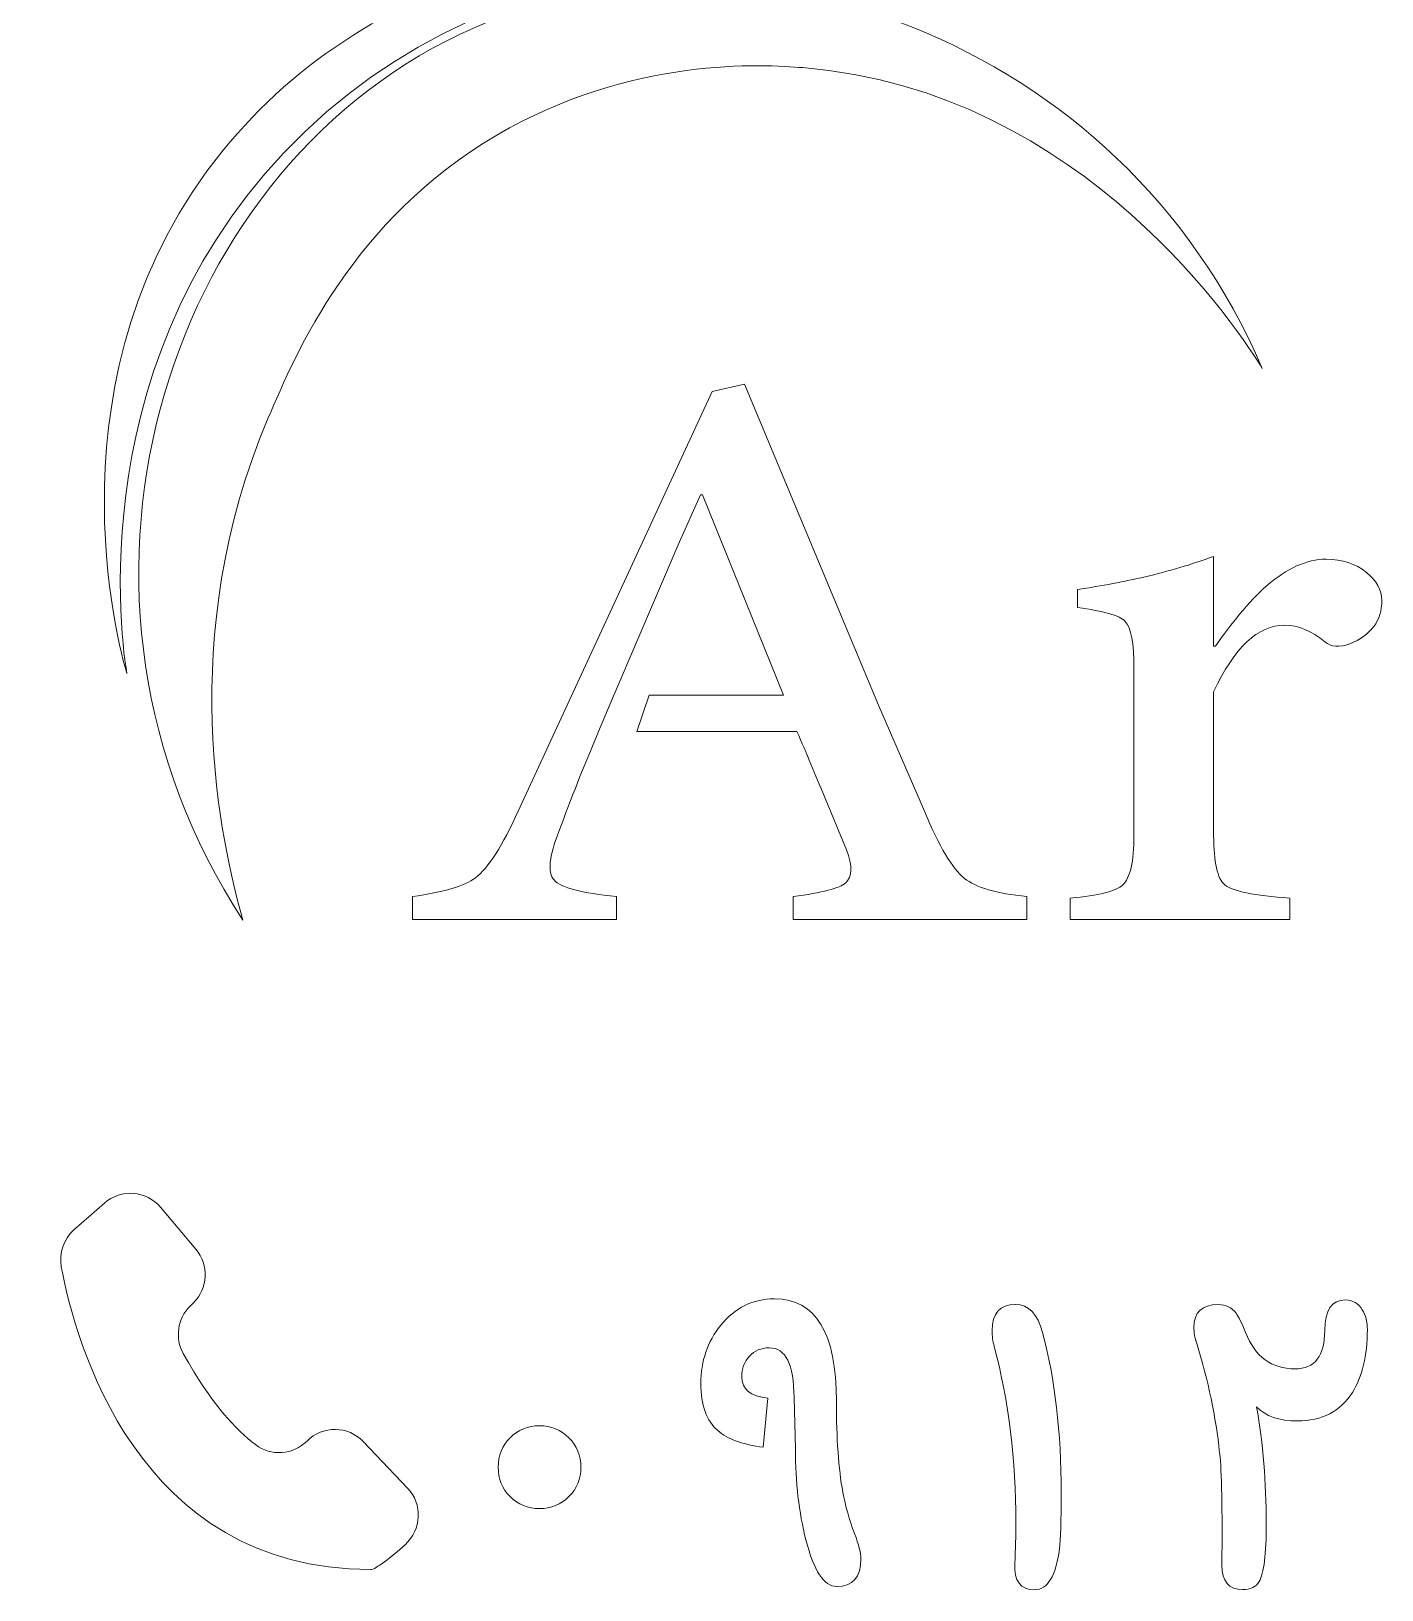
# Model space of a CAD drawing. Header units: millimetres. Extents: x -16 to 74, y -17.5 to 19.4.
# Drawn here: x 38.92 to 54.11, y -17.51 to 0.01 of the extents above; entities that cross this region are included whole.
import ezdxf

# ---------------------------------------------------------------- set-up
doc = ezdxf.new("R2010")
doc.units = ezdxf.units.MM
doc.header["$MEASUREMENT"] = 0
doc.layers.add('Layer 1', color=7, linetype='Continuous')

msp = doc.modelspace()

# ---------------------------------------------------------------- linework, layer by layer
at = {"layer": 'Layer 1', "color": 140, "lineweight": 18}
for points, knots in [([(41.3025, -9.9804), (38.922, -6.3542), (40.3885, -1.6097), (43.7455, -0.0211), (46.8898, 1.4671), (51.1732, -0.0585), (52.765, -3.7793), (52.5459, -3.423), (50.776, -0.6494), (47.5975, -0.3968), (47.1688, -0.3626), (45.6766, -0.2649), (44.1589, -1.156), (42.5369, -2.1082), (41.905, -3.5909), (41.5844, -4.343), (40.5352, -6.8051), (41.057, -9.1133), (41.3025, -9.9804)], [0, 0, 0, 0, 0.1666667, 0.1666667, 0.1666667, 0.3333333, 0.3333333, 0.3333333, 0.5, 0.5, 0.5, 0.6666667, 0.6666667, 0.6666667, 0.8333333, 0.8333333, 0.8333333, 1, 1, 1, 1]), ([(39.9984, -7.2105), (39.9165, -6.9347), (39.0487, -3.8242), (41.0807, -1.3248), (42.7441, 0.7206), (45.6513, 1.4984), (48.319, 0.5689), (48.0872, 0.6254), (44.6307, 1.4015), (41.9941, -1.1219), (39.4301, -3.5762), (39.9515, -6.9392), (39.9984, -7.2105)], [0, 0, 0, 0, 0.25, 0.25, 0.25, 0.5, 0.5, 0.5, 0.75, 0.75, 0.75, 1, 1, 1, 1])]:
    msp.add_open_spline(points, degree=3, knots=knots, dxfattribs=at)
at = {"layer": 'Layer 1', "color": 250, "lineweight": 18}
for points, knots in [([(46.4693, -5.2), (46.4693, -5.2), (46.4481, -5.2), (46.4481, -5.2), (46.4481, -5.2), (46.198, -5.763), (46.198, -5.763), (46.198, -5.763), (45.4901, -7.4174), (45.4901, -7.4174), (45.4901, -7.4174), (45.49, -7.4174), (45.49, -7.4174), (45.49, -7.4174), (45.4752, -7.4521), (45.4752, -7.4521), (45.4752, -7.4521), (45.3012, -7.8603), (45.3012, -7.8603), (45.1344, -8.2561), (44.9862, -8.6315), (44.8564, -8.986), (44.7453, -9.2626), (44.7269, -9.4439), (44.801, -9.5303), (44.8797, -9.6171), (45.1136, -9.6789), (45.503, -9.7162), (45.503, -9.7162), (45.503, -9.9759), (45.503, -9.9759), (45.503, -9.9759), (43.2089, -9.9759), (43.2089, -9.9759), (43.2089, -9.9759), (43.2089, -9.7162), (43.2089, -9.7162), (43.561, -9.6665), (43.7973, -9.5967), (43.918, -9.5056), (44.0616, -9.3945), (44.2214, -9.1451), (44.3978, -8.757), (44.3978, -8.757), (46.5804, -4.0369), (46.5804, -4.0369), (46.5804, -4.0369), (46.942, -3.9568), (46.942, -3.9568), (46.942, -3.9568), (48.4505, -7.5632), (48.4505, -7.5632), (48.4505, -7.5632), (48.9648, -8.757), (48.9648, -8.757), (49.1317, -9.1532), (49.282, -9.4047), (49.4164, -9.512), (49.5416, -9.6154), (49.7759, -9.6831), (50.1188, -9.7162), (50.1188, -9.7162), (50.1188, -9.9759), (50.1188, -9.9759), (50.1188, -9.9759), (47.4909, -9.9759), (47.4909, -9.9759), (47.4909, -9.9759), (47.4909, -9.7162), (47.4909, -9.7162), (47.8155, -9.675), (48.0123, -9.6231), (48.0818, -9.5614), (48.1559, -9.4958), (48.1584, -9.3716), (48.0889, -9.1903), (48.0889, -9.1903), (47.8384, -8.5842), (47.8384, -8.5842), (47.7414, -8.3489), (47.6391, -8.1076), (47.5329, -7.8603), (47.5329, -7.8603), (45.7326, -7.8603), (45.7326, -7.8603), (45.7326, -7.8603), (45.8702, -7.4521), (45.8702, -7.4521), (45.8702, -7.4521), (47.3798, -7.4521), (47.3798, -7.4521), (47.3798, -7.4521), (46.4693, -5.2), (46.4693, -5.2)], [0, 0, 0, 0, 0.0322581, 0.0322581, 0.0322581, 0.0645161, 0.0645161, 0.0645161, 0.0967742, 0.0967742, 0.0967742, 0.1290323, 0.1290323, 0.1290323, 0.1612903, 0.1612903, 0.1612903, 0.1935484, 0.1935484, 0.1935484, 0.2258065, 0.2258065, 0.2258065, 0.2580645, 0.2580645, 0.2580645, 0.2903226, 0.2903226, 0.2903226, 0.3225806, 0.3225806, 0.3225806, 0.3548387, 0.3548387, 0.3548387, 0.3870968, 0.3870968, 0.3870968, 0.4193548, 0.4193548, 0.4193548, 0.4516129, 0.4516129, 0.4516129, 0.483871, 0.483871, 0.483871, 0.516129, 0.516129, 0.516129, 0.5483871, 0.5483871, 0.5483871, 0.5806452, 0.5806452, 0.5806452, 0.6129032, 0.6129032, 0.6129032, 0.6451613, 0.6451613, 0.6451613, 0.6774194, 0.6774194, 0.6774194, 0.7096774, 0.7096774, 0.7096774, 0.7419355, 0.7419355, 0.7419355, 0.7741935, 0.7741935, 0.7741935, 0.8064516, 0.8064516, 0.8064516, 0.8387097, 0.8387097, 0.8387097, 0.8709677, 0.8709677, 0.8709677, 0.9032258, 0.9032258, 0.9032258, 0.9354839, 0.9354839, 0.9354839, 0.9677419, 0.9677419, 0.9677419, 1, 1, 1, 1]), ([(52.2388, -6.9012), (52.3316, -6.765), (52.4219, -6.6454), (52.5101, -6.5424), (52.612, -6.4189), (52.7115, -6.3138), (52.8089, -6.227), (53.0407, -6.0252), (53.2654, -5.9236), (53.483, -5.9236), (53.664, -5.9236), (53.8143, -5.9734), (53.9349, -6.0722), (54.0507, -6.1632), (54.1089, -6.2683), (54.1089, -6.3879), (54.1089, -6.6147), (53.9882, -6.7774), (53.7473, -6.8768), (53.6316, -6.9178), (53.5388, -6.9097), (53.4693, -6.8518), (53.3165, -6.7283), (53.1655, -6.6662), (53.0174, -6.6662), (52.7161, -6.6662), (52.4498, -6.916), (52.218, -7.4148), (52.218, -7.4148), (52.218, -9.0295), (52.218, -9.0295), (52.218, -9.3308), (52.26, -9.516), (52.3432, -9.5862), (52.4311, -9.6564), (52.6745, -9.7058), (53.0731, -9.7347), (53.0731, -9.7347), (53.0731, -9.976), (53.0731, -9.976), (53.0731, -9.976), (50.6054, -9.976), (50.6054, -9.976), (50.6054, -9.976), (50.6054, -9.7347), (50.6054, -9.7347), (50.925, -9.7058), (51.1219, -9.6564), (51.196, -9.5862), (51.2796, -9.5079), (51.3212, -9.3223), (51.3212, -9.0295), (51.3212, -9.0295), (51.3212, -7.1552), (51.3212, -7.1552), (51.3212, -6.8705), (51.2888, -6.693), (51.2242, -6.6228), (51.1589, -6.5569), (50.9808, -6.5054), (50.6887, -6.468), (50.6887, -6.468), (50.6887, -6.2641), (50.6887, -6.2641), (50.9621, -6.2228), (51.2147, -6.1755), (51.4465, -6.1219), (51.7107, -6.0598), (51.9679, -5.9836), (52.218, -5.8929), (52.218, -5.8929), (52.218, -6.9012), (52.218, -6.9012), (52.218, -6.9012), (52.2388, -6.9012), (52.2388, -6.9012)], [0, 0, 0, 0, 0.04, 0.04, 0.04, 0.08, 0.08, 0.08, 0.12, 0.12, 0.12, 0.16, 0.16, 0.16, 0.2, 0.2, 0.2, 0.24, 0.24, 0.24, 0.28, 0.28, 0.28, 0.32, 0.32, 0.32, 0.36, 0.36, 0.36, 0.4, 0.4, 0.4, 0.44, 0.44, 0.44, 0.48, 0.48, 0.48, 0.52, 0.52, 0.52, 0.56, 0.56, 0.56, 0.6, 0.6, 0.6, 0.64, 0.64, 0.64, 0.68, 0.68, 0.68, 0.72, 0.72, 0.72, 0.76, 0.76, 0.76, 0.8, 0.8, 0.8, 0.84, 0.84, 0.84, 0.88, 0.88, 0.88, 0.92, 0.92, 0.92, 0.96, 0.96, 0.96, 1, 1, 1, 1]), ([(40.7082, -14.3216), (40.7082, -14.3216), (40.7471, -14.2835), (40.7471, -14.2835), (40.9118, -14.1212), (40.9238, -13.8591), (40.7746, -13.6823), (40.7746, -13.6823), (40.3766, -13.2107), (40.3766, -13.2107), (40.2165, -13.0205), (39.9314, -12.9997), (39.7455, -13.1641), (39.7455, -13.1641), (39.4033, -13.465), (39.4033, -13.465), (39.2855, -13.5691), (39.2322, -13.7264), (39.2608, -13.8806), (39.4157, -14.711), (40.1078, -17.2835), (42.7371, -17.2835), (42.7963, -17.2835), (42.9657, -17.1459), (43.1258, -17.0038), (43.3132, -16.8365), (43.3259, -16.5483), (43.153, -16.3666), (43.153, -16.3666), (42.6573, -15.8459), (42.6573, -15.8459), (42.4859, -15.666), (42.1994, -15.6621), (42.0238, -15.8382), (41.8668, -15.9952), (41.6191, -16.0132), (41.4427, -15.8787), (41.23, -15.7168), (40.9414, -15.4155), (40.6324, -14.8553), (40.5364, -14.6811), (40.5664, -14.4613), (40.7082, -14.3216)], [0, 0, 0, 0, 0.0714286, 0.0714286, 0.0714286, 0.1428571, 0.1428571, 0.1428571, 0.2142857, 0.2142857, 0.2142857, 0.2857143, 0.2857143, 0.2857143, 0.3571429, 0.3571429, 0.3571429, 0.4285714, 0.4285714, 0.4285714, 0.5, 0.5, 0.5, 0.5714286, 0.5714286, 0.5714286, 0.6428571, 0.6428571, 0.6428571, 0.7142857, 0.7142857, 0.7142857, 0.7857143, 0.7857143, 0.7857143, 0.8571429, 0.8571429, 0.8571429, 0.9285714, 0.9285714, 0.9285714, 1, 1, 1, 1]), ([(47.4995, -15.3493), (47.4995, -14.9767), (47.4068, -14.7908), (47.2215, -14.7908), (47.1305, -14.7908), (47.0561, -14.8222), (46.9982, -14.885), (46.9404, -14.9478), (46.9115, -15.0247), (46.9115, -15.1161), (46.9115, -15.2564), (47.0098, -15.3364), (47.2067, -15.3565), (47.2067, -15.3565), (47.1539, -15.9089), (47.1539, -15.9089), (46.924, -15.8788), (46.7538, -15.8163), (46.6433, -15.7218), (46.5156, -15.6124), (46.4521, -15.4343), (46.4521, -15.1877), (46.4521, -14.9397), (46.5266, -14.7231), (46.6754, -14.5375), (46.836, -14.3389), (47.0378, -14.2394), (47.2812, -14.2394), (47.7444, -14.2394), (47.9761, -14.6232), (47.9761, -15.3912), (47.9761, -15.8121), (48.0001, -16.1518), (48.0481, -16.4118), (48.0781, -16.5706), (48.1218, -16.7262), (48.1797, -16.8782), (48.2277, -17.0041), (48.2517, -17.0994), (48.2517, -17.1639), (48.2517, -17.3707), (48.1599, -17.474), (47.9761, -17.474), (47.8371, -17.474), (47.7228, -17.2994), (47.6336, -16.9502), (47.5542, -16.6408), (47.5144, -16.3007), (47.5144, -15.9299), (47.5144, -15.9299), (47.4995, -15.3493), (47.4995, -15.3493)], [0, 0, 0, 0, 0.0588235, 0.0588235, 0.0588235, 0.1176471, 0.1176471, 0.1176471, 0.1764706, 0.1764706, 0.1764706, 0.2352941, 0.2352941, 0.2352941, 0.2941176, 0.2941176, 0.2941176, 0.3529412, 0.3529412, 0.3529412, 0.4117647, 0.4117647, 0.4117647, 0.4705882, 0.4705882, 0.4705882, 0.5294118, 0.5294118, 0.5294118, 0.5882353, 0.5882353, 0.5882353, 0.6470588, 0.6470588, 0.6470588, 0.7058824, 0.7058824, 0.7058824, 0.7647059, 0.7647059, 0.7647059, 0.8235294, 0.8235294, 0.8235294, 0.8823529, 0.8823529, 0.8823529, 0.9411765, 0.9411765, 0.9411765, 1, 1, 1, 1]), ([(50.2031, -17.5114), (50.0457, -17.5114), (49.972, -17.413), (49.9822, -17.2158), (49.9904, -17.0556), (49.9946, -16.9007), (49.9946, -16.7519), (49.9946, -16.0534), (49.9135, -15.3947), (49.7512, -14.7756), (49.7346, -14.7128), (49.7265, -14.6532), (49.7265, -14.5971), (49.7265, -14.402), (49.814, -14.3039), (49.9897, -14.3039), (50.1368, -14.3039), (50.2387, -14.4091), (50.2948, -14.6193), (50.4338, -15.139), (50.5033, -15.7405), (50.5033, -16.4241), (50.5033, -16.7388), (50.4969, -16.947), (50.4835, -17.0496), (50.444, -17.3572), (50.3502, -17.5114), (50.2031, -17.5114)], [0, 0, 0, 0, 0.1111111, 0.1111111, 0.1111111, 0.2222222, 0.2222222, 0.2222222, 0.3333333, 0.3333333, 0.3333333, 0.4444444, 0.4444444, 0.4444444, 0.5555556, 0.5555556, 0.5555556, 0.6666667, 0.6666667, 0.6666667, 0.7777778, 0.7777778, 0.7777778, 0.8888889, 0.8888889, 0.8888889, 1, 1, 1, 1]), ([(53.9464, -14.5848), (53.9464, -14.8794), (53.8903, -15.115), (53.7774, -15.2921), (53.6437, -15.5055), (53.4377, -15.6124), (53.1597, -15.6124), (52.9526, -15.6124), (52.7995, -15.5595), (52.7004, -15.4533), (52.773, -15.864), (52.8094, -16.3014), (52.8094, -16.7667), (52.8094, -17.1093), (52.7829, -17.3262), (52.73, -17.4169), (52.6937, -17.4783), (52.6323, -17.509), (52.5462, -17.509), (52.3874, -17.509), (52.3088, -17.4162), (52.3105, -17.231), (52.3172, -16.6055), (52.3088, -16.185), (52.2855, -15.9698), (52.2425, -15.5676), (52.1567, -15.1588), (52.0276, -14.7435), (52.0061, -14.674), (51.9952, -14.6144), (51.9952, -14.5647), (51.9952, -14.3908), (52.0869, -14.304), (52.2707, -14.304), (52.3553, -14.304), (52.4213, -14.3364), (52.4693, -14.401), (52.4958, -14.4356), (52.5314, -14.5086), (52.5762, -14.6194), (52.6852, -14.8906), (52.8708, -15.0265), (53.1322, -15.0265), (53.3555, -15.0265), (53.4673, -14.8825), (53.4673, -14.5943), (53.4673, -14.3661), (53.5449, -14.2521), (53.7008, -14.2521), (53.7816, -14.2521), (53.8444, -14.2892), (53.8892, -14.3636), (53.9273, -14.425), (53.9464, -14.4987), (53.9464, -14.5848)], [0, 0, 0, 0, 0.0555556, 0.0555556, 0.0555556, 0.1111111, 0.1111111, 0.1111111, 0.1666667, 0.1666667, 0.1666667, 0.2222222, 0.2222222, 0.2222222, 0.2777778, 0.2777778, 0.2777778, 0.3333333, 0.3333333, 0.3333333, 0.3888889, 0.3888889, 0.3888889, 0.4444444, 0.4444444, 0.4444444, 0.5, 0.5, 0.5, 0.5555556, 0.5555556, 0.5555556, 0.6111111, 0.6111111, 0.6111111, 0.6666667, 0.6666667, 0.6666667, 0.7222222, 0.7222222, 0.7222222, 0.7777778, 0.7777778, 0.7777778, 0.8333333, 0.8333333, 0.8333333, 0.8888889, 0.8888889, 0.8888889, 0.9444444, 0.9444444, 0.9444444, 1, 1, 1, 1]), ([(45.1042, -16.1337), (45.1042, -16.2642), (45.059, -16.3746), (44.9691, -16.4639), (44.8788, -16.5531), (44.7683, -16.5976), (44.6375, -16.5976), (44.5069, -16.5976), (44.3969, -16.5531), (44.3073, -16.4639), (44.218, -16.3746), (44.1732, -16.2642), (44.1732, -16.1337), (44.1732, -16.0014), (44.218, -15.8906), (44.3073, -15.801), (44.3969, -15.7118), (44.5069, -15.667), (44.6375, -15.667), (44.7683, -15.667), (44.8788, -15.7121), (44.9691, -15.8024), (45.059, -15.8924), (45.1042, -16.0028), (45.1042, -16.1337)], [0, 0, 0, 0, 0.125, 0.125, 0.125, 0.25, 0.25, 0.25, 0.375, 0.375, 0.375, 0.5, 0.5, 0.5, 0.625, 0.625, 0.625, 0.75, 0.75, 0.75, 0.875, 0.875, 0.875, 1, 1, 1, 1])]:
    msp.add_open_spline(points, degree=3, knots=knots, dxfattribs=at)

doc.saveas('drawing.dxf')
